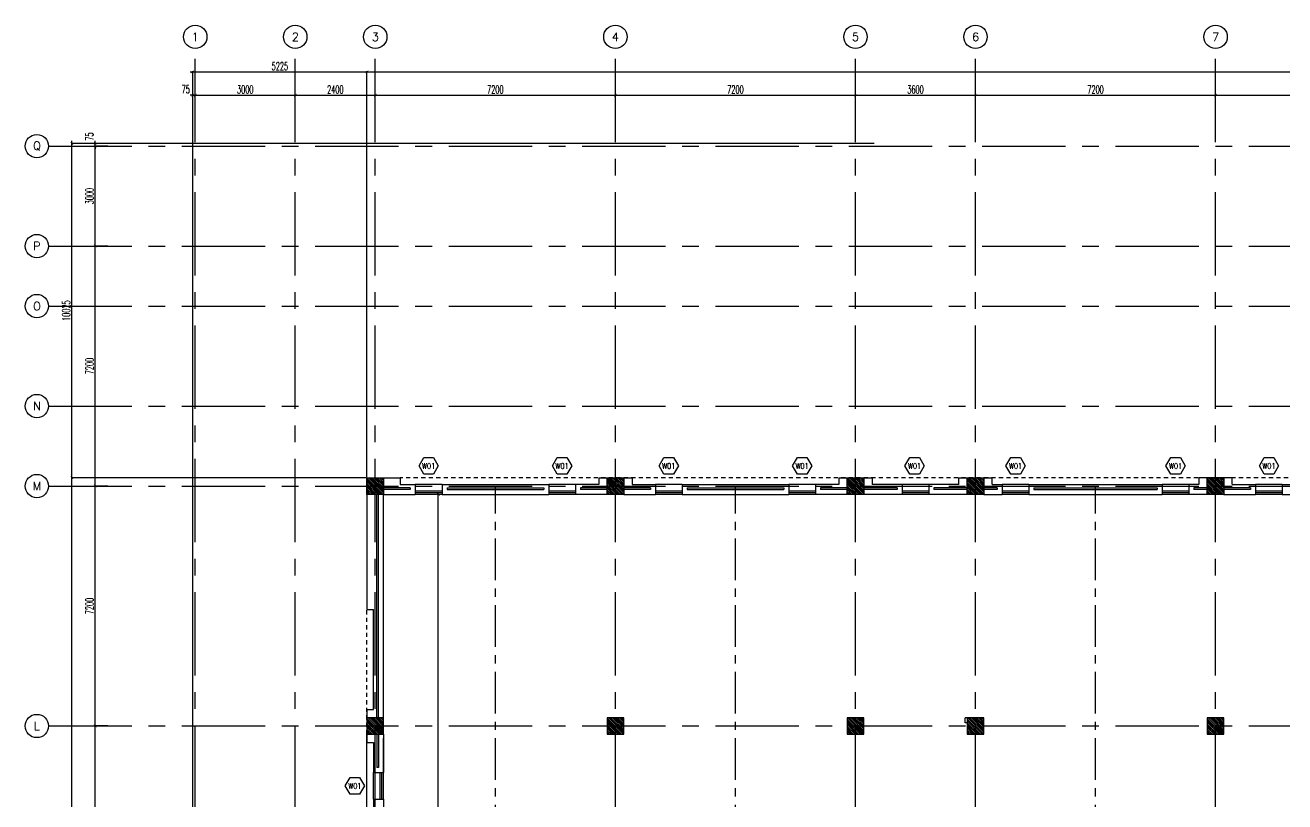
# Model space of a CAD drawing. Extents: x 88808.2 to 88899.2, y 39921.6 to 40001.1.
# Drawn here: x 88808.23 to 88846.01, y 39977.82 to 40001.13 of the extents above; entities that cross this region are included whole.
import ezdxf
from ezdxf.enums import TextEntityAlignment as Align

# ---------------------------------------------------------------- set-up
doc = ezdxf.new("R2010")
doc.units = 0
doc.header["$MEASUREMENT"] = 0
doc.header["$PDMODE"] = 34
for name, pattern in [('CENTER', [2, 1.25, -0.25, 0.25, -0.25]), ('CENTERX2', [4, 2.5, -0.5, 0.5, -0.5]), ('HIDDEN2', [0.1875, 0.125, -0.0625])]:
    doc.linetypes.add(name, pattern=pattern)
doc.layers.get('0').update_dxf_attribs({"linetype": 'CONTINUOUS'})
doc.layers.get('DEFPOINTS').update_dxf_attribs({"linetype": 'CONTINUOUS'})
for name, color, linetype in [('AX', 6, 'CONTINUOUS'), ('AX-CR', 2, 'CONTINUOUS'), ('AX-DIM', 4, 'CONTINUOUS'), ('AX-TXT', 2, 'CONTINUOUS'), ('AXES', 11, 'CENTERX2'), ('AXES1', 11, 'CENTER'), ('COL', 2, 'CONTINUOUS'), ('ele', 7, 'CONTINUOUS'), ('HAT', 8, 'CONTINUOUS'), ('HIDDEN', 9, 'HIDDEN2'), ('INSUL', 4, 'CONTINUOUS'), ('PROJ-L', 3, 'CONTINUOUS'), ('WALL', 2, 'CONTINUOUS'), ('WIN', 3, 'CONTINUOUS'), ('WIN-BOX', 3, 'CONTINUOUS'), ('WIN-NO', 5, 'CONTINUOUS')]:
    doc.layers.add(name, color=color, linetype=linetype)
doc.styles.add('ROMANS', font='ROMANS.shx', dxfattribs={"width": 0.6})
doc.dimstyles.new('DIM-OUT', dxfattribs={"dimscale": 0, "dimtxt": 0.24, "dimasz": 0.08, "dimexe": 0.02, "dimexo": 0.02, "dimgap": 0.05, "dimtad": 1, "dimdec": 0, "dimlfac": 1000, "dimzin": 0, "dimdsep": 46, "dimtxsty": 'ROMANS', "dimblk1": 'ARCHTICK', "dimblk2": 'ARCHTICK', "dimsah": 1, "dimcen": 0.01, "dimdle": 0.08, "dimclrd": 4, "dimclre": 4, "dimclrt": 2, "dimadec": 0, "dimazin": 0, "dimtp": 2, "dimtm": 2, "dimtfac": 0.114286, "dimtdec": 0, "dimtix": 1, "dimtmove": 2, "dimatfit": 3, "dimldrblk": 'ARCHTICK', "dimfxl": 0, "dimtolj": 1, "dimtzin": 0, "dimarcsym": 0})
doc.dimstyles.new('STANDARD in', dxfattribs={"dimtxt": 0.2, "dimasz": 0.1, "dimexe": 0.07, "dimexo": 0.07, "dimgap": 0.05, "dimtad": 1, "dimdec": 0, "dimlfac": 1000, "dimzin": 0, "dimdsep": 46, "dimtxsty": 'ROMANS', "dimblk": 'ARCHTICK', "dimcen": 0.05, "dimdle": 0.05, "dimclrd": 4, "dimclre": 4, "dimclrt": 2, "dimadec": 0, "dimazin": 0, "dimtfac": 1, "dimtdec": 0, "dimtmove": 2, "dimatfit": 3, "dimfxl": 0, "dimtolj": 1, "dimtzin": 0, "dimarcsym": 0})

# ---------------------------------------------------------------- blocks, each defined once
blk = doc.blocks.new('_ARCHTICK')
at = {"color": 0, "linetype": 'ByBlock', "const_width": 0.15}
blk.add_lwpolyline([(-0.5, -0.5), (0.5, 0.5)], dxfattribs=at)
blk = doc.blocks.new('*D378')
at = {"layer": 'AX-DIM', "color": 4, "lineweight": -2}
for p, q in [((88818.4, 39999.728), (88893.25, 39999.728)), ((88818.48, 39999.348), (88818.48, 39999.748)), ((88893.17, 39996.657), (88893.17, 39999.748))]:
    blk.add_line(p, q, dxfattribs=at)
at = {"layer": 'DEFPOINTS', "color": 0}
for p in [(88893.17, 39999.728), (88818.48, 39999.328), (88893.17, 39996.637)]:
    blk.add_point(p, dxfattribs=at)
at = {"layer": 'AX-DIM', "color": 4, "lineweight": -2, "xscale": 0.08, "yscale": 0.08, "zscale": 0.08, "rotation": 180}
blk.add_blockref('_ARCHTICK', (88818.48, 39999.728), dxfattribs=at)
at = {"layer": 'AX-DIM', "color": 4, "lineweight": -2, "xscale": 0.08, "yscale": 0.08, "zscale": 0.08}
blk.add_blockref('_ARCHTICK', (88893.17, 39999.728), dxfattribs=at)
at = {"layer": 'AX-DIM', "color": 2, "insert": (88855.825, 39999.898), "char_height": 0.24, "attachment_point": 5, "style": 'ROMANS'}
blk.add_mtext('\\A1;74690', dxfattribs=at)
blk = doc.blocks.new('*D92')
at = {"layer": 'AX-DIM', "color": 4, "lineweight": -2}
for p, q in [((88818.46, 39987.55), (88809.61, 39987.55)), ((88809.63, 39928.15), (88809.63, 39987.63)), ((88818.46, 39928.23), (88809.61, 39928.23))]:
    blk.add_line(p, q, dxfattribs=at)
at = {"layer": 'DEFPOINTS', "color": 0}
for p in [(88809.63, 39987.55), (88818.48, 39987.55), (88818.48, 39928.23)]:
    blk.add_point(p, dxfattribs=at)
at = {"layer": 'AX-DIM', "color": 4, "lineweight": -2, "xscale": 0.08, "yscale": 0.08, "zscale": 0.08}
for p, rotation in [((88809.63, 39987.55), 90), ((88809.63, 39928.23), 270)]:
    blk.add_blockref('_ARCHTICK', p, dxfattribs=dict(at, rotation=rotation))
at = {"layer": 'AX-DIM', "color": 2, "insert": (88809.46, 39957.89), "char_height": 0.24, "attachment_point": 5, "rotation": 90, "style": 'ROMANS'}
blk.add_mtext('\\A1;59320', dxfattribs=at)
blk = doc.blocks.new('*D88')
at = {"layer": 'AX-DIM', "color": 4, "lineweight": -2}
for p, q in [((88843.85, 39999.028), (88851.21, 39999.028)), ((88843.93, 39998.648), (88843.93, 39999.048)), ((88851.13, 39998.648), (88851.13, 39999.048))]:
    blk.add_line(p, q, dxfattribs=at)
at = {"layer": 'DEFPOINTS', "color": 0}
for p in [(88851.13, 39999.028), (88843.93, 39998.628), (88851.13, 39998.628)]:
    blk.add_point(p, dxfattribs=at)
at = {"layer": 'AX-DIM', "color": 4, "lineweight": -2, "xscale": 0.08, "yscale": 0.08, "zscale": 0.08, "rotation": 180}
blk.add_blockref('_ARCHTICK', (88843.93, 39999.028), dxfattribs=at)
at = {"layer": 'AX-DIM', "color": 4, "lineweight": -2, "xscale": 0.08, "yscale": 0.08, "zscale": 0.08}
blk.add_blockref('_ARCHTICK', (88851.13, 39999.028), dxfattribs=at)
at = {"layer": 'AX-DIM', "color": 2, "insert": (88847.53, 39999.198), "char_height": 0.24, "attachment_point": 5, "style": 'ROMANS'}
blk.add_mtext('\\A1;7200', dxfattribs=at)
blk = doc.blocks.new('*D84')
at = {"layer": 'AX-DIM', "color": 4, "lineweight": -2}
for p, q in [((88825.85, 39999.028), (88833.21, 39999.028)), ((88825.93, 39998.648), (88825.93, 39999.048)), ((88833.13, 39998.648), (88833.13, 39999.048))]:
    blk.add_line(p, q, dxfattribs=at)
at = {"layer": 'DEFPOINTS', "color": 0}
for p in [(88833.13, 39999.028), (88825.93, 39998.628), (88833.13, 39998.628)]:
    blk.add_point(p, dxfattribs=at)
at = {"layer": 'AX-DIM', "color": 4, "lineweight": -2, "xscale": 0.08, "yscale": 0.08, "zscale": 0.08, "rotation": 180}
blk.add_blockref('_ARCHTICK', (88825.93, 39999.028), dxfattribs=at)
at = {"layer": 'AX-DIM', "color": 4, "lineweight": -2, "xscale": 0.08, "yscale": 0.08, "zscale": 0.08}
blk.add_blockref('_ARCHTICK', (88833.13, 39999.028), dxfattribs=at)
at = {"layer": 'AX-DIM', "color": 2, "insert": (88829.53, 39999.198), "char_height": 0.24, "attachment_point": 5, "style": 'ROMANS'}
blk.add_mtext('\\A1;7200', dxfattribs=at)
blk = doc.blocks.new('*D87')
at = {"layer": 'AX-DIM', "color": 4, "lineweight": -2}
for p, q in [((88833.05, 39999.028), (88836.81, 39999.028)), ((88833.13, 39998.648), (88833.13, 39999.048)), ((88836.73, 39998.648), (88836.73, 39999.048))]:
    blk.add_line(p, q, dxfattribs=at)
at = {"layer": 'DEFPOINTS', "color": 0}
for p in [(88836.73, 39999.028), (88833.13, 39998.628), (88836.73, 39998.628)]:
    blk.add_point(p, dxfattribs=at)
at = {"layer": 'AX-DIM', "color": 4, "lineweight": -2, "xscale": 0.08, "yscale": 0.08, "zscale": 0.08, "rotation": 180}
blk.add_blockref('_ARCHTICK', (88833.13, 39999.028), dxfattribs=at)
at = {"layer": 'AX-DIM', "color": 4, "lineweight": -2, "xscale": 0.08, "yscale": 0.08, "zscale": 0.08}
blk.add_blockref('_ARCHTICK', (88836.73, 39999.028), dxfattribs=at)
at = {"layer": 'AX-DIM', "color": 2, "insert": (88834.93, 39999.198), "char_height": 0.24, "attachment_point": 5, "style": 'ROMANS'}
blk.add_mtext('\\A1;3600', dxfattribs=at)
blk = doc.blocks.new('*D82')
at = {"layer": 'AX-DIM', "color": 4, "lineweight": -2}
for p, q in [((88813.255, 39999.028), (88813.175, 39999.028)), ((88813.255, 39998.648), (88813.255, 39999.048)), ((88813.255, 39999.028), (88813.33, 39999.028)), ((88813.33, 39998.648), (88813.33, 39999.048)), ((88813.33, 39999.028), (88813.41, 39999.028))]:
    blk.add_line(p, q, dxfattribs=at)
at = {"layer": 'DEFPOINTS', "color": 0}
for p in [(88813.33, 39999.028), (88813.255, 39998.628), (88813.33, 39998.628)]:
    blk.add_point(p, dxfattribs=at)
at = {"layer": 'AX-DIM', "color": 4, "lineweight": -2, "xscale": 0.08, "yscale": 0.08, "zscale": 0.08}
blk.add_blockref('_ARCHTICK', (88813.255, 39999.028), dxfattribs=at)
at = {"layer": 'AX-DIM', "color": 4, "lineweight": -2, "xscale": 0.08, "yscale": 0.08, "zscale": 0.08, "rotation": 180}
blk.add_blockref('_ARCHTICK', (88813.33, 39999.028), dxfattribs=at)
at = {"layer": 'AX-DIM', "color": 2, "insert": (88813.045, 39999.203), "char_height": 0.24, "attachment_point": 5, "style": 'ROMANS'}
blk.add_mtext('\\A1;75', dxfattribs=at)
blk = doc.blocks.new('*D75')
at = {"layer": 'AX-DIM', "color": 4, "lineweight": -2}
for p, q in [((88813.25, 39999.028), (88816.41, 39999.028)), ((88813.33, 39998.648), (88813.33, 39999.048)), ((88816.33, 39998.648), (88816.33, 39999.048))]:
    blk.add_line(p, q, dxfattribs=at)
at = {"layer": 'DEFPOINTS', "color": 0}
for p in [(88816.33, 39999.028), (88813.33, 39998.628), (88816.33, 39998.628)]:
    blk.add_point(p, dxfattribs=at)
at = {"layer": 'AX-DIM', "color": 4, "lineweight": -2, "xscale": 0.08, "yscale": 0.08, "zscale": 0.08, "rotation": 180}
blk.add_blockref('_ARCHTICK', (88813.33, 39999.028), dxfattribs=at)
at = {"layer": 'AX-DIM', "color": 4, "lineweight": -2, "xscale": 0.08, "yscale": 0.08, "zscale": 0.08}
blk.add_blockref('_ARCHTICK', (88816.33, 39999.028), dxfattribs=at)
at = {"layer": 'AX-DIM', "color": 2, "insert": (88814.83, 39999.198), "char_height": 0.24, "attachment_point": 5, "style": 'ROMANS'}
blk.add_mtext('\\A1;3000', dxfattribs=at)
blk = doc.blocks.new('*D86')
at = {"layer": 'AX-DIM', "color": 4, "lineweight": -2}
for p, q in [((88816.25, 39999.028), (88818.81, 39999.028)), ((88816.33, 39998.648), (88816.33, 39999.048)), ((88818.73, 39998.648), (88818.73, 39999.048))]:
    blk.add_line(p, q, dxfattribs=at)
at = {"layer": 'DEFPOINTS', "color": 0}
for p in [(88818.73, 39999.028), (88816.33, 39998.628), (88818.73, 39998.628)]:
    blk.add_point(p, dxfattribs=at)
at = {"layer": 'AX-DIM', "color": 4, "lineweight": -2, "xscale": 0.08, "yscale": 0.08, "zscale": 0.08, "rotation": 180}
blk.add_blockref('_ARCHTICK', (88816.33, 39999.028), dxfattribs=at)
at = {"layer": 'AX-DIM', "color": 4, "lineweight": -2, "xscale": 0.08, "yscale": 0.08, "zscale": 0.08}
blk.add_blockref('_ARCHTICK', (88818.73, 39999.028), dxfattribs=at)
at = {"layer": 'AX-DIM', "color": 2, "insert": (88817.53, 39999.198), "char_height": 0.24, "attachment_point": 5, "style": 'ROMANS'}
blk.add_mtext('\\A1;2400', dxfattribs=at)
blk = doc.blocks.new('*D85')
at = {"layer": 'AX-DIM', "color": 4, "lineweight": -2}
for p, q in [((88818.65, 39999.028), (88826.01, 39999.028)), ((88818.73, 39998.648), (88818.73, 39999.048)), ((88825.93, 39998.648), (88825.93, 39999.048))]:
    blk.add_line(p, q, dxfattribs=at)
at = {"layer": 'DEFPOINTS', "color": 0}
for p in [(88825.93, 39999.028), (88818.73, 39998.628), (88825.93, 39998.628)]:
    blk.add_point(p, dxfattribs=at)
at = {"layer": 'AX-DIM', "color": 4, "lineweight": -2, "xscale": 0.08, "yscale": 0.08, "zscale": 0.08, "rotation": 180}
blk.add_blockref('_ARCHTICK', (88818.73, 39999.028), dxfattribs=at)
at = {"layer": 'AX-DIM', "color": 4, "lineweight": -2, "xscale": 0.08, "yscale": 0.08, "zscale": 0.08}
blk.add_blockref('_ARCHTICK', (88825.93, 39999.028), dxfattribs=at)
at = {"layer": 'AX-DIM', "color": 2, "insert": (88822.33, 39999.198), "char_height": 0.24, "attachment_point": 5, "style": 'ROMANS'}
blk.add_mtext('\\A1;7200', dxfattribs=at)
blk = doc.blocks.new('*D76')
at = {"layer": 'AX-DIM', "color": 4, "lineweight": -2}
for p, q in [((88810.71, 39994.5), (88810.31, 39994.5)), ((88810.33, 39987.22), (88810.33, 39994.58)), ((88810.71, 39987.3), (88810.31, 39987.3))]:
    blk.add_line(p, q, dxfattribs=at)
at = {"layer": 'DEFPOINTS', "color": 0}
for p in [(88810.33, 39994.5), (88810.73, 39994.5), (88810.73, 39987.3)]:
    blk.add_point(p, dxfattribs=at)
at = {"layer": 'AX-DIM', "color": 4, "lineweight": -2, "xscale": 0.08, "yscale": 0.08, "zscale": 0.08}
for p, rotation in [((88810.33, 39994.5), 90), ((88810.33, 39987.3), 270)]:
    blk.add_blockref('_ARCHTICK', p, dxfattribs=dict(at, rotation=rotation))
at = {"layer": 'AX-DIM', "color": 2, "insert": (88810.16, 39990.9), "char_height": 0.24, "attachment_point": 5, "rotation": 90, "style": 'ROMANS'}
blk.add_mtext('\\A1;7200', dxfattribs=at)
blk = doc.blocks.new('*D80')
at = {"layer": 'AX-DIM', "color": 4, "lineweight": -2}
for p, q in [((88810.71, 39997.5), (88810.31, 39997.5)), ((88810.33, 39994.42), (88810.33, 39997.58)), ((88810.71, 39994.5), (88810.31, 39994.5))]:
    blk.add_line(p, q, dxfattribs=at)
at = {"layer": 'DEFPOINTS', "color": 0}
for p in [(88810.33, 39997.5), (88810.73, 39997.5), (88810.73, 39994.5)]:
    blk.add_point(p, dxfattribs=at)
at = {"layer": 'AX-DIM', "color": 4, "lineweight": -2, "xscale": 0.08, "yscale": 0.08, "zscale": 0.08}
for p, rotation in [((88810.33, 39997.5), 90), ((88810.33, 39994.5), 270)]:
    blk.add_blockref('_ARCHTICK', p, dxfattribs=dict(at, rotation=rotation))
at = {"layer": 'AX-DIM', "color": 2, "insert": (88810.16, 39996), "char_height": 0.24, "attachment_point": 5, "rotation": 90, "style": 'ROMANS'}
blk.add_mtext('\\A1;3000', dxfattribs=at)
blk = doc.blocks.new('*D81')
at = {"layer": 'AX-DIM', "color": 4, "lineweight": -2}
for p, q in [((88810.71, 39997.575), (88810.31, 39997.575)), ((88810.71, 39997.5), (88810.31, 39997.5)), ((88810.33, 39997.575), (88810.33, 39997.655)), ((88810.33, 39997.5), (88810.33, 39997.575)), ((88810.33, 39997.5), (88810.33, 39997.42))]:
    blk.add_line(p, q, dxfattribs=at)
at = {"layer": 'DEFPOINTS', "color": 0}
for p in [(88810.33, 39997.575), (88810.73, 39997.575), (88810.73, 39997.5)]:
    blk.add_point(p, dxfattribs=at)
at = {"layer": 'AX-DIM', "color": 4, "lineweight": -2, "xscale": 0.08, "yscale": 0.08, "zscale": 0.08}
for p, rotation in [((88810.33, 39997.575), 270), ((88810.33, 39997.5), 90)]:
    blk.add_blockref('_ARCHTICK', p, dxfattribs=dict(at, rotation=rotation))
at = {"layer": 'AX-DIM', "color": 2, "insert": (88810.155, 39997.784), "char_height": 0.24, "attachment_point": 5, "rotation": 90, "style": 'ROMANS'}
blk.add_mtext('\\A1;75', dxfattribs=at)
blk = doc.blocks.new('*D77')
at = {"layer": 'AX-DIM', "color": 4, "lineweight": -2}
for p, q in [((88810.71, 39980.1), (88810.31, 39980.1)), ((88810.33, 39972.82), (88810.33, 39980.18)), ((88810.71, 39972.9), (88810.31, 39972.9))]:
    blk.add_line(p, q, dxfattribs=at)
at = {"layer": 'DEFPOINTS', "color": 0}
for p in [(88810.33, 39980.1), (88810.73, 39980.1), (88810.73, 39972.9)]:
    blk.add_point(p, dxfattribs=at)
at = {"layer": 'AX-DIM', "color": 4, "lineweight": -2, "xscale": 0.08, "yscale": 0.08, "zscale": 0.08}
for p, rotation in [((88810.33, 39980.1), 90), ((88810.33, 39972.9), 270)]:
    blk.add_blockref('_ARCHTICK', p, dxfattribs=dict(at, rotation=rotation))
at = {"layer": 'AX-DIM', "color": 2, "insert": (88810.16, 39976.5), "char_height": 0.24, "attachment_point": 5, "rotation": 90, "style": 'ROMANS'}
blk.add_mtext('\\A1;7200', dxfattribs=at)
blk = doc.blocks.new('*D74')
at = {"layer": 'AX-DIM', "color": 4, "lineweight": -2}
for p, q in [((88813.175, 39999.728), (88818.56, 39999.728)), ((88813.255, 39963.57), (88813.255, 39999.748)), ((88818.48, 39987.57), (88818.48, 39999.748))]:
    blk.add_line(p, q, dxfattribs=at)
at = {"layer": 'DEFPOINTS', "color": 0}
for p in [(88818.48, 39999.728), (88818.48, 39987.55), (88813.255, 39963.55)]:
    blk.add_point(p, dxfattribs=at)
at = {"layer": 'AX-DIM', "color": 4, "lineweight": -2, "xscale": 0.08, "yscale": 0.08, "zscale": 0.08, "rotation": 180}
blk.add_blockref('_ARCHTICK', (88813.255, 39999.728), dxfattribs=at)
at = {"layer": 'AX-DIM', "color": 4, "lineweight": -2, "xscale": 0.08, "yscale": 0.08, "zscale": 0.08}
blk.add_blockref('_ARCHTICK', (88818.48, 39999.728), dxfattribs=at)
at = {"layer": 'AX-DIM', "color": 2, "insert": (88815.868, 39999.898), "char_height": 0.24, "attachment_point": 5, "style": 'ROMANS'}
blk.add_mtext('\\A1;5225', dxfattribs=at)
blk = doc.blocks.new('*D79')
at = {"layer": 'AX-DIM', "color": 4, "lineweight": -2}
for p, q in [((88810.71, 39987.3), (88810.31, 39987.3)), ((88810.33, 39980.02), (88810.33, 39987.38)), ((88810.71, 39980.1), (88810.31, 39980.1))]:
    blk.add_line(p, q, dxfattribs=at)
at = {"layer": 'DEFPOINTS', "color": 0}
for p in [(88810.33, 39987.3), (88810.73, 39987.3), (88810.73, 39980.1)]:
    blk.add_point(p, dxfattribs=at)
at = {"layer": 'AX-DIM', "color": 4, "lineweight": -2, "xscale": 0.08, "yscale": 0.08, "zscale": 0.08}
for p, rotation in [((88810.33, 39987.3), 90), ((88810.33, 39980.1), 270)]:
    blk.add_blockref('_ARCHTICK', p, dxfattribs=dict(at, rotation=rotation))
at = {"layer": 'AX-DIM', "color": 2, "insert": (88810.16, 39983.7), "char_height": 0.24, "attachment_point": 5, "rotation": 90, "style": 'ROMANS'}
blk.add_mtext('\\A1;7200', dxfattribs=at)
blk = doc.blocks.new('*D529')
at = {"layer": 'AX-DIM', "color": 4, "lineweight": -2}
for p, q in [((88833.69, 39997.575), (88809.61, 39997.575)), ((88809.63, 39987.47), (88809.63, 39997.655)), ((88810.31, 39987.55), (88809.61, 39987.55))]:
    blk.add_line(p, q, dxfattribs=at)
at = {"layer": 'DEFPOINTS', "color": 0}
for p in [(88809.63, 39997.575), (88833.71, 39997.575), (88810.33, 39987.55)]:
    blk.add_point(p, dxfattribs=at)
at = {"layer": 'AX-DIM', "color": 4, "lineweight": -2, "xscale": 0.08, "yscale": 0.08, "zscale": 0.08}
for p, rotation in [((88809.63, 39997.575), 90), ((88809.63, 39987.55), 270)]:
    blk.add_blockref('_ARCHTICK', p, dxfattribs=dict(at, rotation=rotation))
at = {"layer": 'AX-DIM', "color": 2, "insert": (88809.46, 39992.562), "char_height": 0.24, "attachment_point": 5, "rotation": 90, "style": 'ROMANS'}
blk.add_mtext('\\A1;10025', dxfattribs=at)
blk = doc.blocks.new('*D83')
at = {"layer": 'AX-DIM', "color": 4, "lineweight": -2}
for p, q in [((88836.65, 39999.028), (88844.01, 39999.028)), ((88836.73, 39998.648), (88836.73, 39999.048)), ((88843.93, 39998.648), (88843.93, 39999.048))]:
    blk.add_line(p, q, dxfattribs=at)
at = {"layer": 'DEFPOINTS', "color": 0}
for p in [(88843.93, 39999.028), (88836.73, 39998.628), (88843.93, 39998.628)]:
    blk.add_point(p, dxfattribs=at)
at = {"layer": 'AX-DIM', "color": 4, "lineweight": -2, "xscale": 0.08, "yscale": 0.08, "zscale": 0.08, "rotation": 180}
blk.add_blockref('_ARCHTICK', (88836.73, 39999.028), dxfattribs=at)
at = {"layer": 'AX-DIM', "color": 4, "lineweight": -2, "xscale": 0.08, "yscale": 0.08, "zscale": 0.08}
blk.add_blockref('_ARCHTICK', (88843.93, 39999.028), dxfattribs=at)
at = {"layer": 'AX-DIM', "color": 2, "insert": (88840.33, 39999.198), "char_height": 0.24, "attachment_point": 5, "style": 'ROMANS'}
blk.add_mtext('\\A1;7200', dxfattribs=at)
blk = doc.blocks.new('*D270')
at = {"layer": 'DEFPOINTS', "color": 0, "linetype": 'Continuous'}
for p in [(88820.616, 39987.05), (88820.616, 39987.05), (88820.616, 39928.73)]:
    blk.add_point(p, dxfattribs=at)
at = {"layer": 'ele', "color": 4, "linetype": 'Continuous', "lineweight": -2}
blk.add_line((88820.616, 39928.68), (88820.616, 39987.1), dxfattribs=at)
at = {"layer": 'ele', "color": 4, "linetype": 'Continuous', "lineweight": -2, "xscale": 0.1, "yscale": 0.1, "zscale": 0.1}
for p, rotation in [((88820.616, 39987.05), 90), ((88820.616, 39928.73), 270)]:
    blk.add_blockref('_ARCHTICK', p, dxfattribs=dict(at, rotation=rotation))
at = {"layer": 'ele', "color": 2, "linetype": 'Continuous', "insert": (88820.466, 39957.89), "char_height": 0.2, "attachment_point": 5, "rotation": 90, "style": 'ROMANS'}
blk.add_mtext('\\A1;58320', dxfattribs=at)
blk = doc.blocks.new('WW1')
at = {"layer": 'WIN-BOX'}
blk.add_lwpolyline([(144, -250), (289, 0), (144, 250), (-144, 250), (-289, 0), (-144, -250)], close=True, dxfattribs=at)
at = {"layer": 'WIN-NO', "style": 'ROMANS', "width": 0.8}
blk.add_attdef('W00', text='', height=170, dxfattribs=at).set_placement((0, 0), align=Align.MIDDLE)
blk = doc.blocks.new('COL50')
at = {"layer": 'COL'}
blk.add_lwpolyline([(-250, 250), (-250, -250), (250, -250), (250, 250)], close=True, dxfattribs=at)
blk = doc.blocks.new('*X131')
at = {"color": 0}
for p, q in [((245929, 169932), (246386, 170390)), ((245929, 169985), (246333, 170390)), ((245929, 170038), (246280, 170390)), ((245929, 170091), (246227, 170390)), ((245929, 170144), (246174, 170390)), ((245929, 170197), (246121, 170390)), ((245929, 170250), (246068, 170390)), ((245929, 170303), (246015, 170390)), ((245929, 170357), (245962, 170390)), ((245939, 169890), (246429, 170379)), ((245992, 169890), (246429, 170326)), ((246045, 169890), (246429, 170273)), ((246098, 169890), (246429, 170220)), ((246151, 169890), (246429, 170167)), ((246204, 169890), (246429, 170114)), ((246257, 169890), (246429, 170061)), ((246310, 169890), (246429, 170008)), ((246363, 169890), (246429, 169955)), ((246416, 169890), (246429, 169902))]:
    blk.add_line(p, q, dxfattribs=at)
blk = doc.blocks.new('*X130')
at = {"color": 0}
for p, q in [((238727, 169890), (239227, 170390)), ((238729, 169945), (239174, 170390)), ((238729, 169998), (239121, 170390)), ((238729, 170051), (239067, 170390)), ((238729, 170104), (239014, 170390)), ((238729, 170157), (238961, 170390)), ((238729, 170210), (238908, 170390)), ((238729, 170263), (238855, 170390)), ((238729, 170316), (238802, 170390)), ((238729, 170369), (238749, 170390)), ((238780, 169890), (239229, 170339)), ((238833, 169890), (239229, 170286)), ((238886, 169890), (239229, 170233)), ((238939, 169890), (239229, 170180)), ((238992, 169890), (239229, 170127)), ((239045, 169890), (239229, 170074)), ((239098, 169890), (239229, 170020)), ((239151, 169890), (239229, 169967)), ((239204, 169890), (239229, 169914))]:
    blk.add_line(p, q, dxfattribs=at)
blk = doc.blocks.new('*X129')
at = {"color": 0}
for p, q in [((235129, 169898), (235620, 170390)), ((235129, 169951), (235567, 170390)), ((235129, 170004), (235514, 170390)), ((235129, 170057), (235461, 170390)), ((235129, 170110), (235408, 170390)), ((235129, 170163), (235355, 170390)), ((235129, 170216), (235302, 170390)), ((235129, 170269), (235249, 170390)), ((235129, 170322), (235196, 170390)), ((235129, 170375), (235143, 170390)), ((235173, 169890), (235629, 170345)), ((235226, 169890), (235629, 170292)), ((235279, 169890), (235629, 170239)), ((235332, 169890), (235629, 170186)), ((235385, 169890), (235629, 170133)), ((235439, 169890), (235629, 170080)), ((235492, 169890), (235629, 170027)), ((235545, 169890), (235629, 169974)), ((235598, 169890), (235629, 169921))]:
    blk.add_line(p, q, dxfattribs=at)
blk = doc.blocks.new('*X128')
at = {"color": 0}
for p, q in [((227929, 169910), (228408, 170390)), ((227929, 169963), (228355, 170390)), ((227929, 170017), (228302, 170390)), ((227929, 170070), (228249, 170390)), ((227929, 170123), (228196, 170390)), ((227929, 170176), (228143, 170390)), ((227929, 170229), (228090, 170390)), ((227929, 170282), (228037, 170390)), ((227929, 170335), (227984, 170390)), ((227961, 169890), (228429, 170357)), ((228014, 169890), (228429, 170304)), ((228067, 169890), (228429, 170251)), ((228120, 169890), (228429, 170198)), ((228173, 169890), (228429, 170145)), ((228226, 169890), (228429, 170092)), ((228279, 169890), (228429, 170039)), ((228332, 169890), (228429, 169986)), ((228385, 169890), (228429, 169933))]:
    blk.add_line(p, q, dxfattribs=at)
blk = doc.blocks.new('*X123')
at = {"color": 0}
for p, q in [((253129, 177132), (253586, 177590)), ((253129, 177185), (253533, 177590)), ((253129, 177238), (253480, 177590)), ((253129, 177291), (253427, 177590)), ((253129, 177344), (253374, 177590)), ((253129, 177397), (253321, 177590)), ((253129, 177450), (253268, 177590)), ((253129, 177503), (253215, 177590)), ((253129, 177557), (253162, 177590)), ((253139, 177090), (253629, 177579)), ((253192, 177090), (253629, 177526)), ((253245, 177090), (253629, 177473)), ((253298, 177090), (253629, 177420)), ((253351, 177090), (253629, 177367)), ((253404, 177090), (253629, 177314)), ((253457, 177090), (253629, 177261)), ((253510, 177090), (253629, 177208)), ((253563, 177090), (253629, 177155)), ((253616, 177090), (253629, 177102))]:
    blk.add_line(p, q, dxfattribs=at)
blk = doc.blocks.new('*X132')
at = {"color": 0}
for p, q in [((253129, 169920), (253599, 170390)), ((253129, 169973), (253545, 170390)), ((253129, 170026), (253492, 170390)), ((253129, 170079), (253439, 170390)), ((253129, 170132), (253386, 170390)), ((253129, 170185), (253333, 170390)), ((253129, 170238), (253280, 170390)), ((253129, 170291), (253227, 170390)), ((253129, 170344), (253174, 170390)), ((253152, 169890), (253629, 170367)), ((253205, 169890), (253629, 170314)), ((253258, 169890), (253629, 170261)), ((253311, 169890), (253629, 170208)), ((253364, 169890), (253629, 170155)), ((253417, 169890), (253629, 170102)), ((253470, 169890), (253629, 170049)), ((253523, 169890), (253629, 169996)), ((253576, 169890), (253629, 169942))]:
    blk.add_line(p, q, dxfattribs=at)
blk = doc.blocks.new('*X124')
at = {"color": 0}
for p, q in [((245927, 177090), (246427, 177590)), ((245929, 177145), (246374, 177590)), ((245929, 177198), (246321, 177590)), ((245929, 177251), (246267, 177590)), ((245929, 177304), (246214, 177590)), ((245929, 177357), (246161, 177590)), ((245929, 177410), (246108, 177590)), ((245929, 177463), (246055, 177590)), ((245929, 177516), (246002, 177590)), ((245929, 177569), (245949, 177590)), ((245980, 177090), (246429, 177539)), ((246033, 177090), (246429, 177486)), ((246086, 177090), (246429, 177433)), ((246139, 177090), (246429, 177380)), ((246192, 177090), (246429, 177327)), ((246245, 177090), (246429, 177274)), ((246298, 177090), (246429, 177220)), ((246351, 177090), (246429, 177167)), ((246404, 177090), (246429, 177114))]:
    blk.add_line(p, q, dxfattribs=at)
blk = doc.blocks.new('*X125')
at = {"color": 0}
for p, q in [((238729, 177104), (239214, 177590)), ((238729, 177157), (239161, 177590)), ((238729, 177210), (239108, 177590)), ((238729, 177263), (239055, 177590)), ((238729, 177316), (239002, 177590)), ((238729, 177369), (238949, 177590)), ((238729, 177422), (238896, 177590)), ((238729, 177475), (238843, 177590)), ((238729, 177528), (238790, 177590)), ((238729, 177581), (238737, 177590)), ((238767, 177090), (239229, 177551)), ((238820, 177090), (239229, 177498)), ((238873, 177090), (239229, 177445)), ((238926, 177090), (239229, 177392)), ((238979, 177090), (239229, 177339)), ((239032, 177090), (239229, 177286)), ((239085, 177090), (239229, 177233)), ((239138, 177090), (239229, 177180)), ((239191, 177090), (239229, 177127))]:
    blk.add_line(p, q, dxfattribs=at)
blk = doc.blocks.new('*X126')
at = {"color": 0}
for p, q in [((235129, 177110), (235608, 177590)), ((235129, 177163), (235555, 177590)), ((235129, 177217), (235502, 177590)), ((235129, 177270), (235449, 177590)), ((235129, 177323), (235396, 177590)), ((235129, 177376), (235343, 177590)), ((235129, 177429), (235290, 177590)), ((235129, 177482), (235237, 177590)), ((235129, 177535), (235184, 177590)), ((235161, 177090), (235629, 177557)), ((235214, 177090), (235629, 177504)), ((235267, 177090), (235629, 177451)), ((235320, 177090), (235629, 177398)), ((235373, 177090), (235629, 177345)), ((235426, 177090), (235629, 177292)), ((235479, 177090), (235629, 177239)), ((235532, 177090), (235629, 177186)), ((235585, 177090), (235629, 177133))]:
    blk.add_line(p, q, dxfattribs=at)
blk = doc.blocks.new('*X127')
at = {"color": 0}
for p, q in [((227929, 177123), (228395, 177590)), ((227929, 177176), (228342, 177590)), ((227929, 177229), (228289, 177590)), ((227929, 177282), (228236, 177590)), ((227929, 177335), (228183, 177590)), ((227929, 177388), (228130, 177590)), ((227929, 177441), (228077, 177590)), ((227929, 177494), (228024, 177590)), ((227929, 177547), (227971, 177590)), ((227948, 177090), (228429, 177570)), ((228001, 177090), (228429, 177517)), ((228054, 177090), (228429, 177464)), ((228107, 177090), (228429, 177411)), ((228161, 177090), (228429, 177358)), ((228214, 177090), (228429, 177305)), ((228267, 177090), (228429, 177252)), ((228320, 177090), (228429, 177199)), ((228373, 177090), (228429, 177146))]:
    blk.add_line(p, q, dxfattribs=at)
blk = doc.blocks.new('AXU')
at = {"layer": 'AX-CR'}
blk.add_circle((0, 350), 350, dxfattribs=at)
at = {"layer": 'AX-TXT', "style": 'ROMANS'}
blk.add_attdef('AX', text='', height=250, dxfattribs=at).set_placement((0, 350), align=Align.MIDDLE)
blk = doc.blocks.new('AXL')
at = {"layer": 'AX-CR'}
blk.add_circle((-350, 0), 350, dxfattribs=at)
at = {"layer": 'AX-TXT', "style": 'ROMANS'}
blk.add_attdef('AX', text='', height=250, dxfattribs=at).set_placement((-350, 0), align=Align.MIDDLE)

msp = doc.modelspace()

# ---------------------------------------------------------------- linework, layer by layer
at = {"layer": 'AXES'}
for p, q in [((88813.3303, 39921.6153), (88813.3303, 40000.4279)), ((88816.3303, 39921.6153), (88816.3303, 40000.4279)), ((88818.7303, 39921.6153), (88818.7303, 40000.4279)), ((88825.9303, 39921.6153), (88825.9303, 40000.4279)), ((88833.1303, 39921.6153), (88833.1303, 40000.4279)), ((88836.7303, 39921.6153), (88836.7303, 40000.4279)), ((88843.9303, 39921.6153), (88843.9303, 40000.4279)), ((88808.9303, 39997.4996), (88876.9703, 39997.4996)), ((88808.9303, 39994.4996), (88876.9703, 39994.4996)), ((88808.9303, 39992.6996), (88876.9703, 39992.6996)), ((88808.9303, 39989.6996), (88876.9703, 39989.6996)), ((88808.9303, 39987.2996), (88876.9958, 39987.2996)), ((88808.9303, 39980.0996), (88876.9703, 39980.0996))]:
    msp.add_line(p, q, dxfattribs=at)
at = {"layer": 'AXES1'}
for p, q in [((88822.3303, 39928.4796), (88822.3303, 39987.2996)), ((88829.5303, 39928.4796), (88829.5303, 39987.2996)), ((88840.3303, 39928.4796), (88840.3303, 39987.2996))]:
    msp.add_line(p, q, dxfattribs=at)
at = {"layer": 'COL'}
for points in [[(88818.4803, 39987.0496), (88818.4803, 39987.5496), (88818.9803, 39987.5496), (88818.9803, 39987.0496)], [(88818.4803, 39987.0496), (88818.4803, 39987.5496), (88818.9803, 39987.5496), (88818.9803, 39987.0496)], [(88825.6803, 39987.0496), (88825.6803, 39987.5496), (88826.1803, 39987.5496), (88826.1803, 39987.0496)], [(88832.8803, 39987.0496), (88832.8803, 39987.5496), (88833.3803, 39987.5496), (88833.3803, 39987.0496)], [(88836.4803, 39987.0496), (88836.4803, 39987.5496), (88836.9803, 39987.5496), (88836.9803, 39987.0496)], [(88843.6803, 39987.0496), (88843.6803, 39987.5496), (88844.1803, 39987.5496), (88844.1803, 39987.0496)]]:
    msp.add_lwpolyline(points, close=True, dxfattribs=at)
at = {"layer": 'HIDDEN'}
for p, q in [((88850.8303, 39987.5496), (88819.4803, 39987.5496)), ((88818.4803, 39959.5996), (88818.4803, 39983.5996))]:
    msp.add_line(p, q, dxfattribs=at)
at = {"layer": 'INSUL'}
for p, q in [((88819.7803, 39987.2496), (88818.9803, 39987.2496)), ((88819.7803, 39987.1996), (88818.9803, 39987.1996)), ((88819.7803, 39987.2496), (88819.7803, 39987.1996)), ((88820.8803, 39987.2496), (88823.7803, 39987.2496)), ((88820.8803, 39987.2496), (88820.8803, 39987.1996)), ((88820.8803, 39987.1996), (88823.7803, 39987.1996)), ((88823.7803, 39987.2496), (88823.7803, 39987.1996)), ((88825.6803, 39987.2496), (88824.8803, 39987.2496)), ((88824.8803, 39987.2496), (88824.8803, 39987.1996)), ((88825.6803, 39987.1996), (88824.8803, 39987.1996)), ((88826.9803, 39987.2496), (88826.1803, 39987.2496)), ((88826.9803, 39987.1996), (88826.1803, 39987.1996)), ((88826.9803, 39987.2496), (88826.9803, 39987.1996)), ((88828.0803, 39987.2496), (88830.9803, 39987.2496)), ((88828.0803, 39987.2496), (88828.0803, 39987.1996)), ((88828.0803, 39987.1996), (88830.9803, 39987.1996)), ((88830.9803, 39987.2496), (88830.9803, 39987.1996)), ((88832.0803, 39987.2496), (88832.0803, 39987.1996)), ((88832.8803, 39987.2496), (88832.0803, 39987.2496)), ((88832.8803, 39987.1996), (88832.0803, 39987.1996)), ((88834.3803, 39987.2496), (88833.3803, 39987.2496)), ((88834.3803, 39987.1996), (88833.3803, 39987.1996)), ((88834.3803, 39987.2496), (88834.3803, 39987.1996)), ((88835.4803, 39987.2496), (88835.4803, 39987.1996)), ((88836.4803, 39987.2496), (88835.4803, 39987.2496)), ((88836.4803, 39987.1996), (88835.4803, 39987.1996)), ((88837.3803, 39987.2496), (88836.9803, 39987.2496)), ((88837.3803, 39987.1996), (88836.9803, 39987.1996)), ((88837.3803, 39987.2496), (88837.3803, 39987.1996)), ((88838.4803, 39987.2496), (88842.1803, 39987.2496)), ((88838.4803, 39987.2496), (88838.4803, 39987.1996)), ((88838.4803, 39987.1996), (88842.1803, 39987.1996)), ((88842.1803, 39987.2496), (88842.1803, 39987.1996)), ((88843.6803, 39987.2496), (88843.2803, 39987.2496)), ((88843.2803, 39987.2496), (88843.2803, 39987.1996)), ((88843.6803, 39987.1996), (88843.2803, 39987.1996)), ((88844.9803, 39987.2496), (88844.1803, 39987.2496)), ((88844.9803, 39987.1996), (88844.1803, 39987.1996)), ((88844.9803, 39987.2496), (88844.9803, 39987.1996)), ((88818.7803, 39980.3496), (88818.7803, 39987.0496)), ((88818.8303, 39980.3496), (88818.8303, 39987.0496)), ((88818.7803, 39979.8496), (88818.7803, 39978.8496)), ((88818.8303, 39979.8496), (88818.8303, 39978.8496)), ((88818.8303, 39978.8496), (88818.7803, 39978.8496))]:
    msp.add_line(p, q, dxfattribs=at)
at = {"layer": 'PROJ-L'}
msp.add_line((88818.4803, 39973.1496), (88818.4803, 39979.8496), dxfattribs=at)
at = {"layer": 'WALL'}
for p, q in [((88818.4803, 39987.5496), (88819.4803, 39987.5496)), ((88818.4803, 39987.5496), (88818.4803, 39983.5996)), ((88819.4803, 39987.5496), (88819.4803, 39987.3496)), ((88825.4303, 39987.5496), (88825.4303, 39987.3496)), ((88825.4303, 39987.5496), (88826.4303, 39987.5496)), ((88826.4303, 39987.5496), (88826.4303, 39987.3496)), ((88832.6303, 39987.5496), (88832.6303, 39987.3496)), ((88832.6303, 39987.5496), (88833.6303, 39987.5496)), ((88833.6303, 39987.5496), (88833.6303, 39987.3496)), ((88836.2303, 39987.3496), (88836.2303, 39987.5496)), ((88836.2303, 39987.5496), (88837.2303, 39987.5496)), ((88837.2303, 39987.3496), (88837.2303, 39987.5496)), ((88843.4303, 39987.5496), (88843.4303, 39987.3496)), ((88844.4303, 39987.5496), (88843.4303, 39987.5496)), ((88844.4303, 39987.3496), (88844.4303, 39987.5496)), ((88819.4803, 39987.3496), (88819.9303, 39987.3496)), ((88819.9303, 39987.3496), (88819.9303, 39987.0496)), ((88820.7303, 39987.3496), (88823.9303, 39987.3496)), ((88820.7303, 39987.3496), (88820.7303, 39987.0496)), ((88823.9303, 39987.3496), (88823.9303, 39987.0496)), ((88825.4303, 39987.3496), (88824.7303, 39987.3496)), ((88824.7303, 39987.3496), (88824.7303, 39987.0496)), ((88826.4303, 39987.3496), (88827.1303, 39987.3496)), ((88827.1303, 39987.3496), (88827.1303, 39987.0496)), ((88827.9303, 39987.3496), (88831.1303, 39987.3496)), ((88827.9303, 39987.3496), (88827.9303, 39987.0496)), ((88831.1303, 39987.3496), (88831.1303, 39987.0496)), ((88831.9303, 39987.3496), (88831.9303, 39987.0496)), ((88832.6303, 39987.3496), (88831.9303, 39987.3496)), ((88834.5303, 39987.3496), (88833.6303, 39987.3496)), ((88834.5303, 39987.3496), (88834.5303, 39987.0496)), ((88835.3303, 39987.3496), (88835.3303, 39987.0496)), ((88836.2303, 39987.3496), (88835.3303, 39987.3496)), ((88837.2303, 39987.3496), (88837.5303, 39987.3496)), ((88837.5303, 39987.3496), (88837.5303, 39987.0496)), ((88838.3303, 39987.3496), (88842.3303, 39987.3496)), ((88838.3303, 39987.3496), (88838.3303, 39987.0496)), ((88842.3303, 39987.3496), (88842.3303, 39987.0496)), ((88843.4303, 39987.3496), (88843.1303, 39987.3496)), ((88843.1303, 39987.3496), (88843.1303, 39987.0496)), ((88844.4303, 39987.3496), (88845.1303, 39987.3496)), ((88845.1303, 39987.3496), (88845.1303, 39987.0496)), ((88845.9303, 39987.3496), (88849.0803, 39987.3496)), ((88845.9303, 39987.3496), (88845.9303, 39987.0496)), ((88818.9803, 39987.0496), (88819.9303, 39987.0496)), ((88818.9803, 39980.3496), (88818.9803, 39987.0496)), ((88820.7303, 39987.0496), (88823.9303, 39987.0496)), ((88825.6803, 39987.0496), (88824.7303, 39987.0496)), ((88826.1803, 39987.0496), (88827.1303, 39987.0496)), ((88827.9303, 39987.0496), (88831.1303, 39987.0496)), ((88832.8803, 39987.0496), (88831.9303, 39987.0496)), ((88834.5303, 39987.0496), (88833.3803, 39987.0496)), ((88836.4803, 39987.0496), (88835.3303, 39987.0496)), ((88836.9803, 39987.0496), (88837.5303, 39987.0496)), ((88838.3303, 39987.0496), (88842.3303, 39987.0496)), ((88843.6803, 39987.0496), (88843.1303, 39987.0496)), ((88844.1803, 39987.0496), (88845.1303, 39987.0496)), ((88845.9303, 39987.0496), (88849.0803, 39987.0496)), ((88818.4803, 39983.5996), (88818.6803, 39983.5996)), ((88818.6803, 39980.5996), (88818.6803, 39983.5996)), ((88818.4803, 39980.5996), (88818.6803, 39980.5996)), ((88818.4803, 39980.5996), (88818.4803, 39979.5996)), ((88818.4803, 39979.5996), (88818.6803, 39979.5996)), ((88818.6803, 39979.5996), (88818.6803, 39978.6996)), ((88818.9803, 39979.8496), (88818.9803, 39978.6996)), ((88818.9803, 39978.6996), (88818.9803, 39979.7339)), ((88818.6803, 39978.6996), (88818.9803, 39978.6996)), ((88818.6803, 39977.8996), (88818.9803, 39977.8996)), ((88818.6803, 39977.8996), (88818.7303, 39977.8996)), ((88818.6803, 39977.8996), (88818.7803, 39977.8996)), ((88818.6803, 39977.8996), (88818.9803, 39977.8996)), ((88818.6803, 39977.8996), (88818.6803, 39975.0996)), ((88818.7303, 39977.8996), (88818.9803, 39977.8996)), ((88818.9803, 39977.8996), (88818.9803, 39975.0996))]:
    msp.add_line(p, q, dxfattribs=at)
at = {"layer": 'WALL', "linetype": 'ByBlock'}
for p, q in [((88836.4803, 39980.3484), (88836.4178, 39980.3484)), ((88836.4803, 39980.1984), (88836.4178, 39980.1984))]:
    msp.add_line(p, q, dxfattribs=at)
at = {"layer": 'WALL', "color": 2, "linetype": 'ByBlock'}
msp.add_line((88836.4178, 39980.1984), (88836.4178, 39980.3484), dxfattribs=at)
at = {"layer": 'WIN'}
for p, q in [((88820.7303, 39987.3496), (88819.9303, 39987.3496)), ((88820.7303, 39987.1496), (88819.9303, 39987.1496)), ((88824.7303, 39987.3496), (88823.9303, 39987.3496)), ((88824.7303, 39987.1496), (88823.9303, 39987.1496)), ((88827.9303, 39987.3496), (88827.1303, 39987.3496)), ((88827.9303, 39987.1496), (88827.1303, 39987.1496)), ((88831.9303, 39987.3496), (88831.1303, 39987.3496)), ((88831.9303, 39987.1496), (88831.1303, 39987.1496)), ((88835.3303, 39987.3496), (88834.5303, 39987.3496)), ((88835.3303, 39987.1496), (88834.5303, 39987.1496)), ((88838.3303, 39987.3496), (88837.5303, 39987.3496)), ((88838.3303, 39987.1496), (88837.5303, 39987.1496)), ((88843.1303, 39987.3496), (88842.3303, 39987.3496)), ((88843.1303, 39987.1496), (88842.3303, 39987.1496)), ((88845.9303, 39987.3496), (88845.1303, 39987.3496)), ((88845.9303, 39987.1496), (88845.1303, 39987.1496)), ((88820.7303, 39987.0996), (88819.9303, 39987.0996)), ((88820.7303, 39987.0496), (88819.9303, 39987.0496)), ((88824.7303, 39987.0996), (88823.9303, 39987.0996)), ((88824.7303, 39987.0496), (88823.9303, 39987.0496)), ((88827.9303, 39987.0996), (88827.1303, 39987.0996)), ((88827.9303, 39987.0496), (88827.1303, 39987.0496)), ((88831.9303, 39987.0996), (88831.1303, 39987.0996)), ((88831.9303, 39987.0496), (88831.1303, 39987.0496)), ((88835.3303, 39987.0996), (88834.5303, 39987.0996)), ((88835.3303, 39987.0496), (88834.5303, 39987.0496)), ((88838.3303, 39987.0996), (88837.5303, 39987.0996)), ((88838.3303, 39987.0496), (88837.5303, 39987.0496)), ((88843.1303, 39987.0996), (88842.3303, 39987.0996)), ((88843.1303, 39987.0496), (88842.3303, 39987.0496)), ((88845.9303, 39987.0996), (88845.1303, 39987.0996)), ((88845.9303, 39987.0496), (88845.1303, 39987.0496)), ((88818.6803, 39978.6981), (88818.6803, 39978.6996)), ((88818.6803, 39977.8996), (88818.6803, 39978.6996)), ((88818.8803, 39977.8996), (88818.8803, 39978.6996)), ((88818.9303, 39977.8996), (88818.9303, 39978.6996)), ((88818.9303, 39977.8996), (88818.9303, 39978.6996)), ((88818.9803, 39978.6981), (88818.9803, 39978.6996)), ((88818.9803, 39977.8996), (88818.9803, 39978.6996)), ((88818.6803, 39977.8996), (88818.6803, 39977.9)), ((88818.7303, 39977.8996), (88818.7303, 39977.9)), ((88818.9803, 39977.8996), (88818.9803, 39977.9))]:
    msp.add_line(p, q, dxfattribs=at)

# ---------------------------------------------------------------- block references
at = {"layer": 'AX', "xscale": 0.001, "yscale": 0.001, "zscale": 0.001}
for name, p, values in [('AXU', (88813.3303, 40000.4279), {'AX': '1'}), ('AXU', (88816.3303, 40000.4279), {'AX': '2'}), ('AXU', (88818.7303, 40000.4279), {'AX': '3'}), ('AXU', (88825.9303, 40000.4279), {'AX': '4'}), ('AXU', (88833.1303, 40000.4279), {'AX': '5'}), ('AXU', (88836.7303, 40000.4279), {'AX': '6'}), ('AXU', (88843.9303, 40000.4279), {'AX': '7'}), ('AXL', (88808.9303, 39997.4996), {'AX': 'Q'}), ('AXL', (88808.9303, 39994.4996), {'AX': 'P'}), ('AXL', (88808.9303, 39992.6996), {'AX': 'O'}), ('AXL', (88808.9303, 39989.6996), {'AX': 'N'}), ('AXL', (88808.9303, 39987.2996), {'AX': 'M'}), ('AXL', (88808.9303, 39980.0996), {'AX': 'L'})]:
    msp.add_blockref(name, p, dxfattribs=at).add_auto_attribs(values)
at = {"layer": 'COL', "xscale": 0.001, "yscale": 0.001, "zscale": 0.001}
for p in [(88818.7303, 39980.0996), (88825.9303, 39980.0996), (88833.1303, 39980.0996), (88836.7303, 39980.0996), (88843.9303, 39980.0996)]:
    msp.add_blockref('COL50', p, dxfattribs=at)
at = {"layer": 'HAT', "xscale": -0.001, "yscale": 0.001, "zscale": 0.001}
for name in ['*X123', '*X123', '*X124', '*X125', '*X126', '*X127', '*X132', '*X131', '*X130', '*X129', '*X128']:
    msp.add_blockref(name, (89072.1088, 39809.9598), dxfattribs=at)
at = {"layer": 'WIN-NO'}
ref = msp.add_blockref('WW1', (88820.3303, 39987.9027), dxfattribs=dict(at, xscale=-0.001, yscale=0.001, zscale=0.001))
ref.add_attrib('W00', 'W01', dxfattribs={"height": 0.17, "style": 'ROMANS', "width": 0.8}).set_placement((88820.3303, 39987.9027), align=Align.MIDDLE)
ref = msp.add_blockref('WW1', (88824.3303, 39987.9027), dxfattribs=dict(at, xscale=-0.001, yscale=0.001, zscale=0.001))
ref.add_attrib('W00', 'W01', dxfattribs={"height": 0.17, "style": 'ROMANS', "width": 0.8}).set_placement((88824.3303, 39987.9027), align=Align.MIDDLE)
ref = msp.add_blockref('WW1', (88827.5303, 39987.9027), dxfattribs=dict(at, xscale=-0.001, yscale=0.001, zscale=0.001))
ref.add_attrib('W00', 'W01', dxfattribs={"height": 0.17, "style": 'ROMANS', "width": 0.8}).set_placement((88827.5303, 39987.9027), align=Align.MIDDLE)
ref = msp.add_blockref('WW1', (88831.5303, 39987.9027), dxfattribs=dict(at, xscale=-0.001, yscale=0.001, zscale=0.001))
ref.add_attrib('W00', 'W01', dxfattribs={"height": 0.17, "style": 'ROMANS', "width": 0.8}).set_placement((88831.5303, 39987.9027), align=Align.MIDDLE)
ref = msp.add_blockref('WW1', (88834.9012, 39987.9027), dxfattribs=dict(at, xscale=-0.001, yscale=0.001, zscale=0.001))
ref.add_attrib('W00', 'W01', dxfattribs={"height": 0.17, "style": 'ROMANS', "width": 0.8}).set_placement((88834.9012, 39987.9027), align=Align.MIDDLE)
ref = msp.add_blockref('WW1', (88837.9303, 39987.9027), dxfattribs=dict(at, xscale=-0.001, yscale=0.001, zscale=0.001))
ref.add_attrib('W00', 'W01', dxfattribs={"height": 0.17, "style": 'ROMANS', "width": 0.8}).set_placement((88837.9303, 39987.9027), align=Align.MIDDLE)
ref = msp.add_blockref('WW1', (88842.7303, 39987.9027), dxfattribs=dict(at, xscale=-0.001, yscale=0.001, zscale=0.001))
ref.add_attrib('W00', 'W01', dxfattribs={"height": 0.17, "style": 'ROMANS', "width": 0.8}).set_placement((88842.7303, 39987.9027), align=Align.MIDDLE)
ref = msp.add_blockref('WW1', (88845.5303, 39987.9027), dxfattribs=dict(at, xscale=-0.001, yscale=0.001, zscale=0.001))
ref.add_attrib('W00', 'W01', dxfattribs={"height": 0.17, "style": 'ROMANS', "width": 0.8}).set_placement((88845.5303, 39987.9027), align=Align.MIDDLE)
ref = msp.add_blockref('WW1', (88818.1166, 39978.2996), dxfattribs=dict(at, xscale=-0.001, yscale=0.001, zscale=0.001))
ref.add_attrib('W00', 'W01', dxfattribs={"height": 0.17, "style": 'ROMANS', "width": 0.8}).set_placement((88818.1166, 39978.2996), align=Align.MIDDLE)

# ---------------------------------------------------------------- dimensions: what is measured, and where the dimension line sits
at = {"layer": 'AX-DIM', "color": 4}
dim = msp.add_linear_dim(base=(88818.4803, 39999.7279), p1=(88813.2553, 39963.5496), p2=(88818.4803, 39987.5496), dimstyle='DIM-OUT', override={"dimscale": 1}, dxfattribs=at)
dim.commit()
dim.dimension.update_dxf_attribs({"geometry": '*D74', "text_midpoint": (88815.8678, 39999.8979)})
at = {"layer": 'AX-DIM'}
for base, p1, p2, picture, middle in [((88893.1703, 39999.7279), (88818.4803, 39999.3279), (88893.1703, 39996.637), '*D378', (88855.8253, 39999.8979)), ((88816.3303, 39999.0279), (88813.3303, 39998.6279), (88816.3303, 39998.6279), '*D75', (88814.8303, 39999.1979)), ((88818.7303, 39999.0279), (88816.3303, 39998.6279), (88818.7303, 39998.6279), '*D86', (88817.5303, 39999.1979)), ((88825.9303, 39999.0279), (88818.7303, 39998.6279), (88825.9303, 39998.6279), '*D85', (88822.3303, 39999.1979)), ((88833.1303, 39999.0279), (88825.9303, 39998.6279), (88833.1303, 39998.6279), '*D84', (88829.5303, 39999.1979)), ((88836.7303, 39999.0279), (88833.1303, 39998.6279), (88836.7303, 39998.6279), '*D87', (88834.9303, 39999.1979)), ((88843.9303, 39999.0279), (88836.7303, 39998.6279), (88843.9303, 39998.6279), '*D83', (88840.3303, 39999.1979)), ((88851.1303, 39999.0279), (88843.9303, 39998.6279), (88851.1303, 39998.6279), '*D88', (88847.5303, 39999.1979))]:
    dim = msp.add_linear_dim(base=base, p1=p1, p2=p2, dimstyle='DIM-OUT', override={"dimscale": 1}, dxfattribs=at)
    dim.commit()
    dim.dimension.update_dxf_attribs({"geometry": picture, "text_midpoint": middle})
dim = msp.add_linear_dim(base=(88813.3303, 39999.0279), p1=(88813.2553, 39998.6279), p2=(88813.3303, 39998.6279), dimstyle='DIM-OUT', override={"dimscale": 1}, dxfattribs=at)
dim.commit()
dim.dimension.update_dxf_attribs({"geometry": '*D82', "text_midpoint": (88813.0455, 39999.2029), "dimtype": 128})
dim = msp.add_linear_dim(base=(88810.3303, 39997.5746), p1=(88810.7303, 39997.4996), p2=(88810.7303, 39997.5746), angle=90, dimstyle='DIM-OUT', override={"dimscale": 1}, dxfattribs=at)
dim.commit()
dim.dimension.update_dxf_attribs({"geometry": '*D81', "text_midpoint": (88810.1553, 39997.7844), "dimtype": 128})
for base, p1, p2, picture, middle in [((88809.6303, 39997.5746), (88810.3303, 39987.5496), (88833.71, 39997.5746), '*D529', (88809.4603, 39992.5621)), ((88810.3303, 39997.4996), (88810.7303, 39994.4996), (88810.7303, 39997.4996), '*D80', (88810.1603, 39995.9996)), ((88810.3303, 39994.4996), (88810.7303, 39987.2996), (88810.7303, 39994.4996), '*D76', (88810.1603, 39990.8996)), ((88810.3303, 39987.2996), (88810.7303, 39980.0996), (88810.7303, 39987.2996), '*D79', (88810.1603, 39983.6996)), ((88810.3303, 39980.0996), (88810.7303, 39972.8996), (88810.7303, 39980.0996), '*D77', (88810.1603, 39976.4996))]:
    dim = msp.add_linear_dim(base=base, p1=p1, p2=p2, angle=90, dimstyle='DIM-OUT', override={"dimscale": 1}, dxfattribs=at)
    dim.commit()
    dim.dimension.update_dxf_attribs({"geometry": picture, "text_midpoint": middle})
at = {"layer": 'AX-DIM', "color": 4}
dim = msp.add_linear_dim(base=(88809.6303, 39987.5496), p1=(88818.4803, 39928.2296), p2=(88818.4803, 39987.5496), angle=90, dimstyle='DIM-OUT', override={"dimscale": 1, "dimclre": 4}, dxfattribs=at)
dim.commit()
dim.dimension.update_dxf_attribs({"geometry": '*D92', "text_midpoint": (88809.4603, 39957.8896)})
at = {"layer": 'ele', "color": 0, "linetype": 'Continuous'}
dim = msp.add_linear_dim(base=(88820.6158, 39987.0496), p1=(88820.6158, 39928.7296), p2=(88820.6158, 39987.0496), angle=90, dimstyle='STANDARD in', dxfattribs=at)
dim.commit()
dim.dimension.update_dxf_attribs({"geometry": '*D270', "text_midpoint": (88820.4658, 39957.8896)})

doc.saveas('drawing.dxf')
